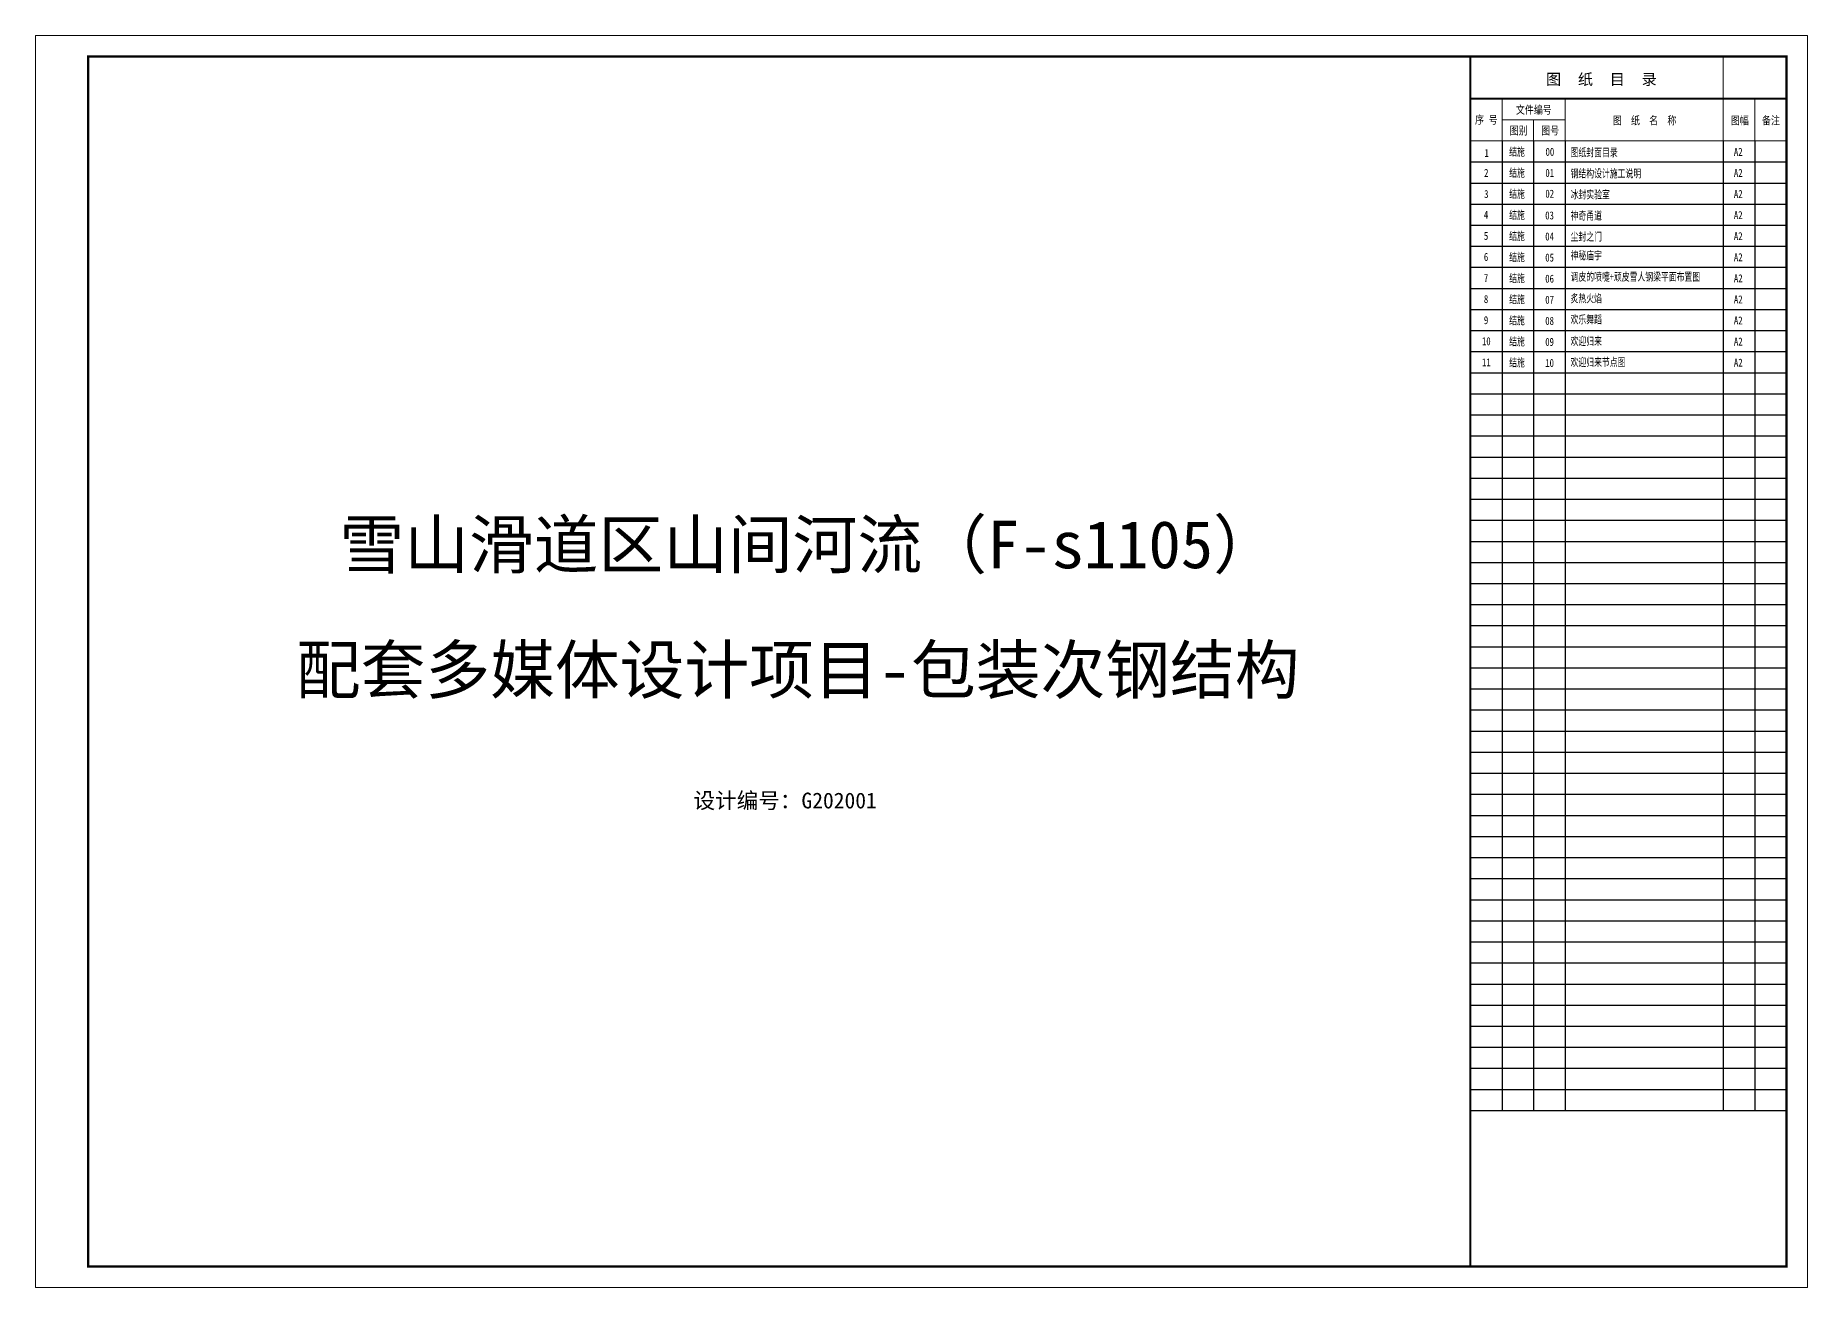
# Model space of a CAD drawing. Extents: x -803796 to -501762, y -1479216 to -846035.
# Drawn here: x -803796 to -714696, y -909035 to -846103 of the extents above; entities that cross this region are included whole.
import ezdxf
from ezdxf.enums import TextEntityAlignment as Align

# ---------------------------------------------------------------- set-up
doc = ezdxf.new("R2010")
doc.units = 0
doc.header["$LTSCALE"] = 1500
doc.layers.add('PUB_TEXT', color=7, linetype='CONTINUOUS')
doc.layers.add('表格线', color=250, linetype='CONTINUOUS')
doc.layers.add('PUB_TITLE', color=4, linetype='CONTINUOUS', lineweight=13)
doc.styles.add('图纸目录', font='simhei.ttf')
doc.styles.add('图纸目录内填写文字', font='', dxfattribs={"width": 0.7})
doc.styles.add('宋体0.8', font='', dxfattribs={"width": 0.8})
doc.styles.add('工程名称', font='simhei.ttf')
doc.styles.get('图纸目录内填写文字').set_extended_font_data('SimSun')
doc.styles.get('宋体0.8').set_extended_font_data('SimSun')

msp = doc.modelspace()

# ---------------------------------------------------------------- linework, layer by layer
at = {"layer": 'PUB_TITLE', "elevation": -3.1}
msp.add_lwpolyline([(-803795.5, -909034.9), (-714695.5, -909034.9), (-714695.5, -846103.4), (-803795.5, -846103.4)], close=True, dxfattribs=at)
at = {"layer": 'PUB_TITLE', "const_width": 105.9, "elevation": -3.1}
msp.add_lwpolyline([(-801146.9, -907975.5), (-715755, -907975.5), (-715755, -847162.9), (-801146.9, -847162.9)], close=True, dxfattribs=at)
for points in [[(-731646.8, -847162.9), (-731646.8, -907975.5)], [(-731646.8, -849281.8), (-715755, -849281.8)]]:
    msp.add_lwpolyline(points, dxfattribs=at)
at = {"layer": 'PUB_TITLE', "elevation": -3.1}
for points in [[(-718933.3, -851400.7), (-718933.3, -847162.9)], [(-730057.6, -851400.7), (-730057.6, -849281.8)], [(-726879.2, -851400.7), (-726879.2, -849281.8)], [(-717344.2, -851400.7), (-717344.2, -849281.8)], [(-730057.6, -850341.2), (-726879.2, -850341.2)], [(-728468.4, -851400.7), (-728468.4, -850341.2)], [(-731646.8, -851400.7), (-715755, -851400.7)]]:
    msp.add_lwpolyline(points, dxfattribs=at)
at = {"layer": '表格线', "elevation": -3.1}
for points in [[(-730057.6, -851400.7), (-730057.6, -900135.5)], [(-728468.4, -851400.7), (-728468.4, -900135.5)], [(-726879.2, -851400.7), (-726879.2, -900135.5)], [(-718933.3, -851400.7), (-718933.3, -900135.5)], [(-717344.2, -851400.7), (-717344.2, -900135.5)], [(-731646.8, -852460.1), (-715755, -852460.1)], [(-731646.8, -853519.6), (-715755, -853519.6)], [(-731646.8, -854579), (-715755, -854579)], [(-731646.8, -855638.5), (-715755, -855638.5)], [(-731646.8, -856697.9), (-715755, -856697.9)], [(-731646.8, -857757.4), (-715755, -857757.4)], [(-731646.8, -858816.8), (-715755, -858816.8)], [(-731646.8, -859876.3), (-715755, -859876.3)], [(-731646.8, -860935.7), (-715755, -860935.7)], [(-731646.8, -861995.2), (-715755, -861995.2)], [(-731646.8, -863054.6), (-715755, -863054.6)], [(-731646.8, -864114.1), (-715755, -864114.1)], [(-731646.8, -865173.6), (-715755, -865173.6)], [(-731646.8, -866233), (-715755, -866233)], [(-731646.8, -867292.5), (-715755, -867292.5)], [(-731646.8, -868351.9), (-715755, -868351.9)], [(-731646.8, -869411.4), (-715755, -869411.4)], [(-731646.8, -870470.8), (-715755, -870470.8)], [(-731646.8, -871530.3), (-715755, -871530.3)], [(-731646.8, -872589.7), (-715755, -872589.7)], [(-731646.8, -873649.2), (-715755, -873649.2)], [(-731646.8, -874708.6), (-715755, -874708.6)], [(-731646.8, -875768.1), (-715755, -875768.1)], [(-731646.8, -876827.5), (-715755, -876827.5)], [(-731646.8, -877887), (-715755, -877887)], [(-731646.8, -878946.4), (-715755, -878946.4)], [(-731646.8, -880005.9), (-715755, -880005.9)], [(-731646.8, -881065.3), (-715755, -881065.3)], [(-731646.8, -882124.8), (-715755, -882124.8)], [(-731646.8, -883184.3), (-715755, -883184.3)], [(-731646.8, -884243.7), (-715755, -884243.7)], [(-731646.8, -885303.2), (-715755, -885303.2)], [(-731646.8, -886362.6), (-715755, -886362.6)], [(-731646.8, -887422.1), (-715755, -887422.1)], [(-731646.8, -888481.5), (-715755, -888481.5)], [(-731646.8, -889541), (-715755, -889541)], [(-731646.8, -890600.4), (-715755, -890600.4)], [(-731646.8, -891659.9), (-715755, -891659.9)], [(-731646.8, -892719.3), (-715755, -892719.3)], [(-731646.8, -893778.8), (-715755, -893778.8)], [(-731646.8, -894838.2), (-715755, -894838.2)], [(-731646.8, -895897.7), (-715755, -895897.7)], [(-731646.8, -896957.1), (-715755, -896957.1)], [(-731646.8, -898016.6), (-715755, -898016.6)], [(-731646.8, -899076.1), (-715755, -899076.1)], [(-731646.8, -900135.5), (-715755, -900135.5)]]:
    msp.add_lwpolyline(points, dxfattribs=at)

# ---------------------------------------------------------------- texts
at = {"layer": 'PUB_TEXT', "style": '图纸目录'}
for s, p in [('图', (-727844.5, -848586.1, -3.1)), ('纸', (-726242.3, -848586.1, -3.1)), ('目', (-724640.2, -848586.1, -3.1)), ('录', (-723038, -848586.1, -3.1))]:
    msp.add_text(s, height=557, dxfattribs=at).set_placement(p)
at = {"layer": 'PUB_TEXT'}
for s, height, style, width, p in [('文件编号', 402.32, '宋体0.8', 0.8, (-729358.9, -850044.4, -3.1)), ('序', 402.3, '宋体0.8', 0.8, (-731414.4, -850544.2, -3.1)), ('号', 402.3, '宋体0.8', 0.8, (-730727.8, -850544.2, -3.1)), ('图别', 402.32, '宋体0.8', 0.8, (-729670.7, -851088.1, -3.1)), ('图号', 402.32, '宋体0.8', 0.8, (-728086, -851088.1, -3.1)), ('图', 402.3, '宋体0.8', 0.8, (-724488.8, -850579.2, -3.1)), ('纸', 402.3, '宋体0.8', 0.8, (-723573.3, -850579.2, -3.1)), ('名', 402.3, '宋体0.8', 0.8, (-722657.7, -850579.2, -3.1)), ('称', 402.3, '宋体0.8', 0.8, (-721742.2, -850579.2, -3.1)), ('图幅', 402.32, '宋体0.8', 0.8, (-718554.5, -850579.2, -3.1)), ('备注', 402.32, '宋体0.8', 0.8, (-716984.1, -850579.2, -3.1)), ('00', 402.32, '宋体0.8', 0.8, (-727868.7, -852154.5, -3.1)), ('图纸封面目录', 402.32, '图纸目录内填写文字', 0.7, (-726610.1, -852181.9, -3.1)), ('A2', 402.32, '宋体0.8', 0.8, (-718399.7, -852154.5, -3.1)), ('1', 402.3, '宋体0.8', 0.8, (-730936.1, -852212.1, -3.1)), ('2', 402.3, '宋体0.8', 0.8, (-730959.4, -853213.9, -3.1)), ('01', 402.32, '宋体0.8', 0.8, (-727877.7, -853214.1, -3.1)), ('钢结构设计施工说明', 402.32, '图纸目录内填写文字', 0.7, (-726610.1, -853241.3, -3.1)), ('A2', 402.32, '宋体0.8', 0.8, (-718399.7, -853213.9, -3.1)), ('3', 402.3, '宋体0.8', 0.8, (-730957.6, -854273.5, -3.1)), ('02', 402.32, '宋体0.8', 0.8, (-727877.7, -854256.7, -3.1)), ('冰封实验室', 402.32, '图纸目录内填写文字', 0.7, (-726610.1, -854300.8, -3.1)), ('A2', 402.32, '宋体0.8', 0.8, (-718399.7, -854273.4, -3.1)), ('4', 402.3, '宋体0.8', 0.8, (-730969.2, -855316.1, -3.1)), ('03', 402.32, '宋体0.8', 0.8, (-727883.9, -855349.6, -3.1)), ('神奇甬道', 402.32, '图纸目录内填写文字', 0.7, (-726610.1, -855360.2, -3.1)), ('A2', 402.32, '宋体0.8', 0.8, (-718399.7, -855332.8, -3.1)), ('5', 402.3, '宋体0.8', 0.8, (-730969.2, -856375.6, -3.1)), ('04', 402.32, '宋体0.8', 0.8, (-727883.9, -856409, -3.1)), ('尘封之门', 402.32, '图纸目录内填写文字', 0.7, (-726610.1, -856419.7, -3.1)), ('A2', 402.32, '宋体0.8', 0.8, (-718399.7, -856392.3, -3.1)), ('6', 402.3, '宋体0.8', 0.8, (-730969.2, -857435, -3.1)), ('05', 402.32, '宋体0.8', 0.8, (-727883.9, -857468.5, -3.1)), ('A2', 402.32, '宋体0.8', 0.8, (-718399.7, -857451.7, -3.1)), ('7', 402.3, '宋体0.8', 0.8, (-730969.2, -858494.5, -3.1)), ('06', 402.32, '宋体0.8', 0.8, (-727883.9, -858527.9, -3.1)), ('A2', 402.32, '宋体0.8', 0.8, (-718399.7, -858511.2, -3.1)), ('8', 402.3, '宋体0.8', 0.8, (-730969.2, -859554, -3.1)), ('07', 402.32, '宋体0.8', 0.8, (-727883.9, -859587.4, -3.1)), ('A2', 402.32, '宋体0.8', 0.8, (-718399.7, -859570.6, -3.1)), ('9', 402.3, '宋体0.8', 0.8, (-730969.2, -860613.4, -3.1)), ('08', 402.32, '宋体0.8', 0.8, (-727883.9, -860646.8, -3.1)), ('A2', 402.32, '宋体0.8', 0.8, (-718399.7, -860630.1, -3.1)), ('10', 402.32, '宋体0.8', 0.8, (-731067.1, -861672.9, -3.1)), ('09', 402.32, '宋体0.8', 0.8, (-727883.9, -861706.3, -3.1)), ('A2', 402.32, '宋体0.8', 0.8, (-718399.7, -861689.6, -3.1)), ('11', 402.32, '宋体0.8', 0.8, (-731067.1, -862732.3, -3.1)), ('10', 402.32, '宋体0.8', 0.8, (-727883.9, -862765.8, -3.1)), ('A2', 402.32, '宋体0.8', 0.8, (-718399.7, -862749, -3.1))]:
    msp.add_text(s, height=height, dxfattribs=dict(at, style=style, width=width)).set_placement(p)
at = {"layer": 'PUB_TEXT', "width": 0.7}
for s, style, p in [('结施', '宋体0.8', (-729698.4, -852269.1, -3.1)), ('结施', '宋体0.8', (-729698.4, -853328.6, -3.1)), ('结施', '宋体0.8', (-729698.4, -854388, -3.1)), ('结施', '宋体0.8', (-729698.4, -855447.5, -3.1)), ('结施', '宋体0.8', (-729698.4, -856506.9, -3.1)), ('结施', '宋体0.8', (-729698.4, -857566.4, -3.1)), ('神秘庙宇', '图纸目录内填写文字', (-726610.1, -857479.2, -3.1)), ('调皮的喷嚏+顽皮雪人钢梁平面布置图', '图纸目录内填写文字', (-726610.1, -858553.6, -3.1)), ('结施', '宋体0.8', (-729698.4, -858625.8, -3.1)), ('结施', '宋体0.8', (-729698.4, -859685.3, -3.1)), ('炙热火焰', '图纸目录内填写文字', (-726610.1, -859641.9, -3.1)), ('结施', '宋体0.8', (-729698.4, -860744.7, -3.1)), ('欢乐舞蹈', '图纸目录内填写文字', (-726610.1, -860700.3, -3.1)), ('结施', '宋体0.8', (-729698.4, -861804.2, -3.1)), ('欢迎归来', '图纸目录内填写文字', (-726610.1, -861789, -3.1)), ('结施', '宋体0.8', (-729698.4, -862863.7, -3.1)), ('欢迎归来节点图', '图纸目录内填写文字', (-726610.1, -862848.4, -3.1))]:
    msp.add_text(s, height=402, dxfattribs=dict(at, style=style)).set_placement(p, align=Align.BOTTOM_LEFT)
at = {"layer": 'PUB_TEXT', "color": 3, "style": '工程名称'}
for s, height, p in [('  雪山滑道区山间河流（F-s1105）', 2387.122, (-791759.7, -872879.3, -3.1)), ('设计编号：G202001 ', 795.707, (-770708.2, -884954.3, -3.1))]:
    msp.add_text(s, height=height, dxfattribs=at).set_placement(p)
msp.add_text('   配套多媒体设计项目-包装次钢结构', height=2387.122, dxfattribs=at).set_placement((-795573.8, -879896.3, -3.1), align=Align.BOTTOM_LEFT)

doc.saveas('drawing.dxf')
